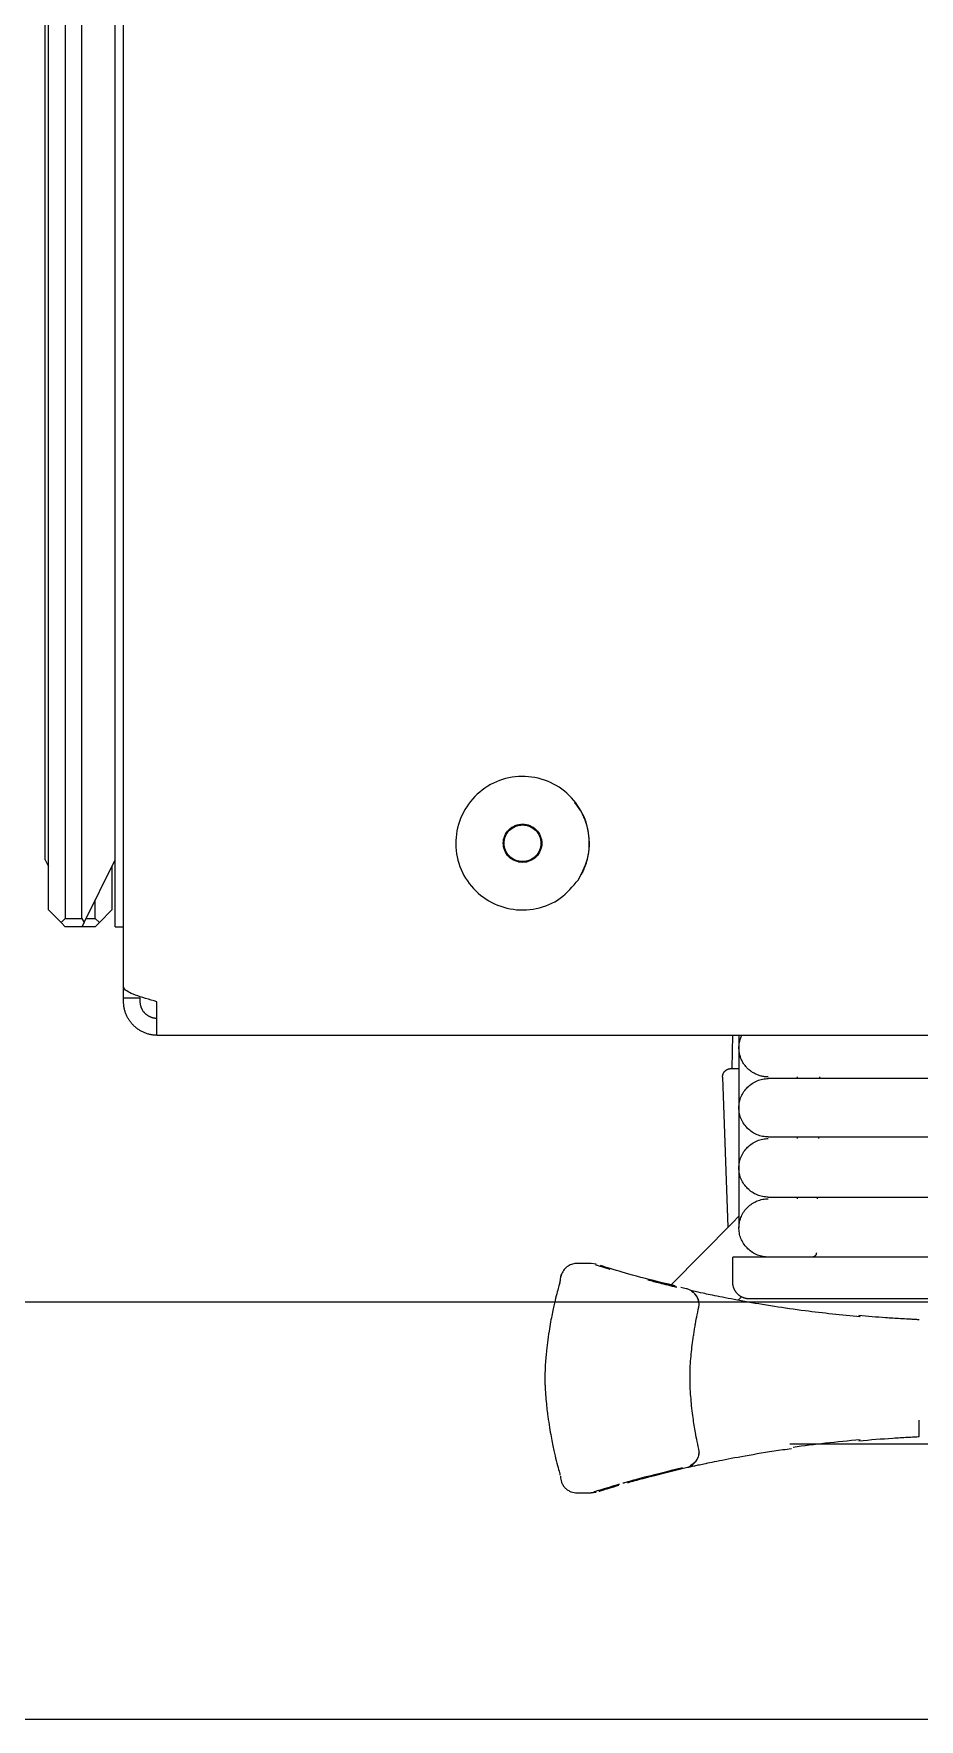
# Model space of a CAD drawing. Header units: millimetres. Extents: x -159872 to 386485, y -250577 to 158966.
# Drawn here: x 158747 to 158800.1, y 14289.4 to 14390.4 of the extents above; entities that cross this region are included whole.
import ezdxf

# ---------------------------------------------------------------- set-up
doc = ezdxf.new("R2010")
doc.units = ezdxf.units.MM
doc.layers.add('LDS-equipment-kitchen equipment', color=3, linetype='Continuous', lineweight=13)

# ---------------------------------------------------------------- blocks, each defined once
blk = doc.blocks.new('Group-350')
at = {"layer": 'LDS-equipment-kitchen equipment'}
for points in [[(98078.91, 50790.79, 0), (98078.91, 51077.99, 0)], [(98078.41, 50794.39, 0), (98078.41, 51074.39, 0)], [(98074.41, 50795.39, 0), (98074.41, 51073.39, 0)], [(98075.41, 51073.89, 0), (98075.41, 50794.89, 0)], [(98076.41, 50794.89, 0), (98076.41, 51073.89, 0)], [(98074.21, 50798.39, 0), (98074.21, 51070.39, 0)], [(98102.81, 50798.24, 0), (98102.7, 50798.25, 0), (98102.59, 50798.26, 0), (98102.48, 50798.29, 0), (98102.37, 50798.33, 0), (98102.27, 50798.38, 0), (98102.17, 50798.43, 0), (98102.08, 50798.5, 0), (98102, 50798.58, 0), (98101.92, 50798.66, 0), (98101.86, 50798.75, 0), (98101.8, 50798.85, 0), (98101.75, 50798.95, 0), (98101.71, 50799.06, 0), (98101.68, 50799.17, 0), (98101.67, 50799.28, 0), (98101.66, 50799.39, 0), (98101.67, 50799.5, 0), (98101.68, 50799.61, 0), (98101.71, 50799.72, 0), (98101.75, 50799.83, 0), (98101.8, 50799.93, 0), (98101.86, 50800.03, 0), (98101.92, 50800.12, 0), (98102, 50800.2, 0), (98102.08, 50800.28, 0), (98102.17, 50800.35, 0), (98102.27, 50800.4, 0), (98102.37, 50800.45, 0), (98102.48, 50800.49, 0), (98102.59, 50800.52, 0), (98102.7, 50800.53, 0), (98102.81, 50800.54, 0), (98102.92, 50800.53, 0), (98103.04, 50800.52, 0), (98103.15, 50800.49, 0), (98103.25, 50800.45, 0), (98103.35, 50800.4, 0), (98103.45, 50800.35, 0), (98103.54, 50800.28, 0), (98103.63, 50800.2, 0), (98103.7, 50800.12, 0), (98103.77, 50800.03, 0), (98103.83, 50799.93, 0), (98103.87, 50799.83, 0), (98103.91, 50799.72, 0), (98103.94, 50799.61, 0), (98103.96, 50799.5, 0), (98103.96, 50799.39, 0), (98103.96, 50799.28, 0), (98103.94, 50799.17, 0), (98103.91, 50799.06, 0), (98103.87, 50798.95, 0), (98103.83, 50798.85, 0), (98103.77, 50798.75, 0), (98103.7, 50798.66, 0), (98103.63, 50798.58, 0), (98103.54, 50798.5, 0), (98103.45, 50798.43, 0), (98103.35, 50798.38, 0), (98103.25, 50798.33, 0), (98103.15, 50798.29, 0), (98103.04, 50798.26, 0), (98102.92, 50798.25, 0), (98102.81, 50798.24, 0)], [(98102.81, 50798.29, 0), (98102.7, 50798.29, 0), (98102.6, 50798.31, 0), (98102.49, 50798.34, 0), (98102.39, 50798.37, 0), (98102.29, 50798.42, 0), (98102.2, 50798.47, 0), (98102.11, 50798.54, 0), (98102.03, 50798.61, 0), (98101.96, 50798.69, 0), (98101.9, 50798.78, 0), (98101.84, 50798.87, 0), (98101.8, 50798.97, 0), (98101.76, 50799.07, 0), (98101.73, 50799.17, 0), (98101.72, 50799.28, 0), (98101.71, 50799.39, 0), (98101.72, 50799.5, 0), (98101.73, 50799.6, 0), (98101.76, 50799.71, 0), (98101.8, 50799.81, 0), (98101.84, 50799.91, 0), (98101.9, 50800, 0), (98101.96, 50800.09, 0), (98102.03, 50800.17, 0), (98102.11, 50800.24, 0), (98102.2, 50800.3, 0), (98102.29, 50800.36, 0), (98102.39, 50800.41, 0), (98102.49, 50800.44, 0), (98102.6, 50800.47, 0), (98102.7, 50800.48, 0), (98102.81, 50800.49, 0), (98102.92, 50800.48, 0), (98103.03, 50800.47, 0), (98103.13, 50800.44, 0), (98103.23, 50800.41, 0), (98103.33, 50800.36, 0), (98103.42, 50800.3, 0), (98103.51, 50800.24, 0), (98103.59, 50800.17, 0), (98103.66, 50800.09, 0), (98103.73, 50800, 0), (98103.78, 50799.91, 0), (98103.83, 50799.81, 0), (98103.86, 50799.71, 0), (98103.89, 50799.6, 0), (98103.91, 50799.5, 0), (98103.91, 50799.39, 0), (98103.91, 50799.28, 0), (98103.89, 50799.17, 0), (98103.86, 50799.07, 0), (98103.83, 50798.97, 0), (98103.78, 50798.87, 0), (98103.73, 50798.78, 0), (98103.66, 50798.69, 0), (98103.59, 50798.61, 0), (98103.51, 50798.54, 0), (98103.42, 50798.47, 0), (98103.33, 50798.42, 0), (98103.23, 50798.37, 0), (98103.13, 50798.34, 0), (98103.03, 50798.31, 0), (98102.92, 50798.29, 0), (98102.81, 50798.29, 0)], [(98074.21, 50798.39, 0), (98074.41, 50797.99, 0)], [(98076.54, 50794.64, 0), (98078.41, 50798.39, 0)], [(98078.21, 50797.99, 0), (98078.21, 50795.39, 0)], [(98077.21, 50794.89, 0), (98077.21, 50795.99, 0)], [(98075.16, 50794.64, 0), (98074.41, 50795.39, 0)], [(98075.16, 50794.64, 0), (98075.41, 50794.89, 0)], [(98075.41, 50794.39, 0), (98075.16, 50794.64, 0)], [(98075.41, 50794.89, 0), (98076.41, 50794.89, 0)], [(98076.41, 50794.89, 0), (98076.54, 50794.64, 0)], [(98076.54, 50794.64, 0), (98076.41, 50794.39, 0)], [(98076.66, 50794.89, 0), (98077.21, 50794.89, 0)], [(98077.21, 50794.89, 0), (98077.46, 50794.64, 0)], [(98077.46, 50794.64, 0), (98077.21, 50794.39, 0)], [(98078.21, 50795.39, 0), (98077.46, 50794.64, 0)], [(98076.41, 50794.39, 0), (98075.41, 50794.39, 0)], [(98077.21, 50794.39, 0), (98076.41, 50794.39, 0)], [(98078.41, 50794.39, 0), (98078.91, 50794.39, 0)], [(98078.91, 50790.12, 0), (98078.91, 50790.79, 0)], [(98078.91, 50789.89, 0), (98078.91, 50790.12, 0)], [(98078.91, 50790.12, 0), (98079.91, 50790.12, 0)], [(98080.91, 50787.89, 0), (98080.86, 50787.89, 0), (98080.81, 50787.89, 0), (98080.77, 50787.89, 0), (98080.72, 50787.9, 0), (98080.67, 50787.9, 0), (98080.62, 50787.91, 0), (98080.57, 50787.92, 0), (98080.52, 50787.93, 0), (98080.47, 50787.94, 0), (98080.43, 50787.95, 0), (98080.38, 50787.96, 0), (98080.33, 50787.98, 0), (98080.28, 50787.99, 0), (98080.24, 50788.01, 0), (98080.19, 50788.02, 0), (98080.15, 50788.04, 0), (98080.1, 50788.06, 0), (98080.06, 50788.08, 0), (98080.01, 50788.1, 0), (98079.97, 50788.13, 0), (98079.93, 50788.15, 0), (98079.88, 50788.17, 0), (98079.84, 50788.2, 0), (98079.8, 50788.23, 0), (98079.76, 50788.25, 0), (98079.72, 50788.28, 0), (98079.68, 50788.31, 0), (98079.64, 50788.34, 0), (98079.61, 50788.38, 0), (98079.57, 50788.41, 0), (98079.53, 50788.44, 0), (98079.5, 50788.48, 0), (98079.46, 50788.51, 0), (98079.43, 50788.55, 0), (98079.4, 50788.58, 0), (98079.37, 50788.62, 0), (98079.34, 50788.66, 0), (98079.31, 50788.7, 0), (98079.28, 50788.74, 0), (98079.25, 50788.78, 0), (98079.22, 50788.82, 0), (98079.2, 50788.86, 0), (98079.17, 50788.9, 0), (98079.15, 50788.95, 0), (98079.13, 50788.99, 0), (98079.1, 50789.03, 0), (98079.08, 50789.08, 0), (98079.06, 50789.12, 0), (98079.05, 50789.17, 0), (98079.03, 50789.22, 0), (98079.01, 50789.26, 0), (98079, 50789.31, 0), (98078.98, 50789.36, 0), (98078.97, 50789.4, 0), (98078.96, 50789.45, 0), (98078.95, 50789.5, 0), (98078.94, 50789.55, 0), (98078.93, 50789.6, 0), (98078.93, 50789.64, 0), (98078.92, 50789.69, 0), (98078.92, 50789.74, 0), (98078.91, 50789.79, 0), (98078.91, 50789.84, 0), (98078.91, 50789.89, 0)], [(98079.91, 50789.89, 0), (98079.91, 50790.12, 0)], [(98080.91, 50788.89, 0), (98080.89, 50788.89, 0), (98080.86, 50788.89, 0), (98080.84, 50788.89, 0), (98080.81, 50788.89, 0), (98080.79, 50788.9, 0), (98080.77, 50788.9, 0), (98080.74, 50788.9, 0), (98080.72, 50788.91, 0), (98080.69, 50788.91, 0), (98080.67, 50788.92, 0), (98080.65, 50788.93, 0), (98080.62, 50788.93, 0), (98080.6, 50788.94, 0), (98080.58, 50788.95, 0), (98080.55, 50788.96, 0), (98080.53, 50788.97, 0), (98080.51, 50788.98, 0), (98080.48, 50788.99, 0), (98080.46, 50789, 0), (98080.44, 50789.01, 0), (98080.42, 50789.02, 0), (98080.4, 50789.03, 0), (98080.38, 50789.04, 0), (98080.36, 50789.06, 0), (98080.34, 50789.07, 0), (98080.32, 50789.09, 0), (98080.3, 50789.1, 0), (98080.28, 50789.12, 0), (98080.26, 50789.13, 0), (98080.24, 50789.15, 0), (98080.22, 50789.17, 0), (98080.21, 50789.18, 0), (98080.19, 50789.2, 0), (98080.17, 50789.22, 0), (98080.16, 50789.24, 0), (98080.14, 50789.26, 0), (98080.12, 50789.27, 0), (98080.11, 50789.29, 0), (98080.09, 50789.31, 0), (98080.08, 50789.33, 0), (98080.07, 50789.35, 0), (98080.05, 50789.38, 0), (98080.04, 50789.4, 0), (98080.03, 50789.42, 0), (98080.02, 50789.44, 0), (98080.01, 50789.46, 0), (98080, 50789.48, 0), (98079.99, 50789.51, 0), (98079.98, 50789.53, 0), (98079.97, 50789.55, 0), (98079.96, 50789.58, 0), (98079.96, 50789.6, 0), (98079.95, 50789.62, 0), (98079.94, 50789.65, 0), (98079.94, 50789.67, 0), (98079.93, 50789.69, 0), (98079.93, 50789.72, 0), (98079.92, 50789.74, 0), (98079.92, 50789.77, 0), (98079.92, 50789.79, 0), (98079.91, 50789.82, 0), (98079.91, 50789.84, 0), (98079.91, 50789.87, 0), (98079.91, 50789.89, 0)], [(98080.91, 50787.89, 0), (98080.91, 50789.89, 0)], [(98080.91, 50787.89, 0), (98897.91, 50787.89, 0)], [(98115.39, 50787.89, 0), (98115.35, 50785.89, 0)], [(98115.78, 50787.89, 0), (98115.78, 50787.14, 0)], [(98117.53, 50785.39, 0), (98117.48, 50785.39, 0), (98117.42, 50785.39, 0), (98117.37, 50785.4, 0), (98117.31, 50785.4, 0), (98117.26, 50785.41, 0), (98117.2, 50785.42, 0), (98117.15, 50785.43, 0), (98117.1, 50785.44, 0), (98117.04, 50785.46, 0), (98116.99, 50785.47, 0), (98116.94, 50785.49, 0), (98116.89, 50785.51, 0), (98116.84, 50785.53, 0), (98116.79, 50785.56, 0), (98116.74, 50785.58, 0), (98116.69, 50785.61, 0), (98116.64, 50785.63, 0), (98116.59, 50785.66, 0), (98116.55, 50785.69, 0), (98116.5, 50785.72, 0), (98116.46, 50785.76, 0), (98116.41, 50785.79, 0), (98116.37, 50785.83, 0), (98116.33, 50785.86, 0), (98116.29, 50785.9, 0), (98116.25, 50785.94, 0), (98116.22, 50785.98, 0), (98116.18, 50786.02, 0), (98116.15, 50786.07, 0), (98116.11, 50786.11, 0), (98116.08, 50786.16, 0), (98116.05, 50786.2, 0), (98116.02, 50786.25, 0), (98116, 50786.3, 0), (98115.97, 50786.35, 0), (98115.95, 50786.4, 0), (98115.92, 50786.45, 0), (98115.9, 50786.5, 0), (98115.88, 50786.55, 0), (98115.87, 50786.6, 0), (98115.85, 50786.65, 0), (98115.84, 50786.71, 0), (98115.82, 50786.76, 0), (98115.81, 50786.81, 0), (98115.8, 50786.87, 0), (98115.8, 50786.92, 0), (98115.79, 50786.98, 0), (98115.79, 50787.03, 0), (98115.78, 50787.09, 0), (98115.78, 50787.14, 0), (98115.78, 50787.2, 0), (98115.79, 50787.25, 0), (98115.79, 50787.31, 0), (98115.8, 50787.36, 0), (98115.8, 50787.42, 0), (98115.81, 50787.47, 0), (98115.83, 50787.53, 0), (98115.84, 50787.58, 0), (98115.85, 50787.63, 0), (98115.87, 50787.69, 0), (98115.89, 50787.74, 0), (98115.91, 50787.79, 0), (98115.93, 50787.84, 0), (98115.95, 50787.89, 0)], [(98115.78, 50787.14, 0), (98115.78, 50783.54, 0)], [(98114.8, 50785.37, 0), (98114.8, 50785.38, 0), (98114.8, 50785.4, 0), (98114.8, 50785.41, 0), (98114.8, 50785.42, 0), (98114.8, 50785.43, 0), (98114.8, 50785.45, 0), (98114.81, 50785.46, 0), (98114.81, 50785.47, 0), (98114.81, 50785.48, 0), (98114.81, 50785.5, 0), (98114.82, 50785.51, 0), (98114.82, 50785.52, 0), (98114.82, 50785.53, 0), (98114.83, 50785.55, 0), (98114.83, 50785.56, 0), (98114.83, 50785.57, 0), (98114.84, 50785.58, 0), (98114.84, 50785.59, 0), (98114.85, 50785.6, 0), (98114.85, 50785.61, 0), (98114.86, 50785.63, 0), (98114.87, 50785.64, 0), (98114.87, 50785.65, 0), (98114.88, 50785.66, 0), (98114.89, 50785.67, 0), (98114.89, 50785.68, 0), (98114.9, 50785.69, 0), (98114.91, 50785.7, 0), (98114.92, 50785.71, 0), (98114.92, 50785.72, 0), (98114.93, 50785.73, 0), (98114.94, 50785.74, 0), (98114.95, 50785.75, 0), (98114.96, 50785.75, 0), (98114.97, 50785.76, 0), (98114.98, 50785.77, 0), (98114.99, 50785.78, 0), (98115, 50785.79, 0), (98115.01, 50785.79, 0), (98115.02, 50785.8, 0), (98115.03, 50785.81, 0), (98115.04, 50785.82, 0), (98115.05, 50785.82, 0), (98115.06, 50785.83, 0), (98115.07, 50785.83, 0), (98115.08, 50785.84, 0), (98115.09, 50785.84, 0), (98115.11, 50785.85, 0), (98115.12, 50785.85, 0), (98115.13, 50785.86, 0), (98115.14, 50785.86, 0), (98115.15, 50785.87, 0), (98115.17, 50785.87, 0), (98115.18, 50785.87, 0), (98115.19, 50785.88, 0), (98115.2, 50785.88, 0), (98115.21, 50785.88, 0), (98115.23, 50785.88, 0), (98115.24, 50785.89, 0), (98115.25, 50785.89, 0), (98115.26, 50785.89, 0), (98115.28, 50785.89, 0), (98115.29, 50785.89, 0), (98115.3, 50785.89, 0)], [(98115.3, 50785.89, 0), (98115.78, 50785.89, 0)], [(98114.8, 50785.37, 0), (98115.12, 50776.38, 0)], [(98114.8, 50785.37, 0), (98115.12, 50776.38, 0)], [(98117.53, 50781.79, 0), (98117.45, 50781.79, 0), (98117.36, 50781.8, 0), (98117.28, 50781.81, 0), (98117.19, 50781.82, 0), (98117.11, 50781.84, 0), (98117.02, 50781.86, 0), (98116.94, 50781.89, 0), (98116.86, 50781.92, 0), (98116.78, 50781.96, 0), (98116.71, 50781.99, 0), (98116.63, 50782.04, 0), (98116.56, 50782.08, 0), (98116.49, 50782.13, 0), (98116.42, 50782.19, 0), (98116.36, 50782.24, 0), (98116.29, 50782.3, 0), (98116.24, 50782.36, 0), (98116.18, 50782.43, 0), (98116.13, 50782.5, 0), (98116.08, 50782.57, 0), (98116.03, 50782.64, 0), (98115.99, 50782.71, 0), (98115.95, 50782.79, 0), (98115.92, 50782.87, 0), (98115.88, 50782.95, 0), (98115.86, 50783.03, 0), (98115.83, 50783.11, 0), (98115.82, 50783.2, 0), (98115.8, 50783.28, 0), (98115.79, 50783.37, 0), (98115.78, 50783.45, 0), (98115.78, 50783.54, 0), (98115.78, 50783.62, 0), (98115.79, 50783.71, 0), (98115.8, 50783.79, 0), (98115.82, 50783.88, 0), (98115.83, 50783.96, 0), (98115.86, 50784.05, 0), (98115.88, 50784.13, 0), (98115.92, 50784.21, 0), (98115.95, 50784.29, 0), (98115.99, 50784.36, 0), (98116.03, 50784.44, 0), (98116.08, 50784.51, 0), (98116.13, 50784.58, 0), (98116.18, 50784.65, 0), (98116.24, 50784.71, 0), (98116.29, 50784.78, 0), (98116.36, 50784.83, 0), (98116.42, 50784.89, 0), (98116.49, 50784.94, 0), (98116.56, 50784.99, 0), (98116.63, 50785.04, 0), (98116.71, 50785.08, 0), (98116.78, 50785.12, 0), (98116.86, 50785.15, 0), (98116.94, 50785.19, 0), (98117.02, 50785.21, 0), (98117.11, 50785.24, 0), (98117.19, 50785.25, 0), (98117.28, 50785.27, 0), (98117.36, 50785.28, 0), (98117.45, 50785.29, 0), (98117.53, 50785.29, 0)], [(98119.28, 50785.29, 0), (98119.28, 50785.39, 0)], [(98120.6, 50785.39, 0), (98120.6, 50785.29, 0)], [(98115.78, 50783.54, 0), (98115.78, 50779.94, 0)], [(98117.53, 50778.19, 0), (98117.45, 50778.19, 0), (98117.36, 50778.2, 0), (98117.28, 50778.21, 0), (98117.19, 50778.22, 0), (98117.11, 50778.24, 0), (98117.02, 50778.26, 0), (98116.94, 50778.29, 0), (98116.86, 50778.32, 0), (98116.78, 50778.36, 0), (98116.71, 50778.39, 0), (98116.63, 50778.44, 0), (98116.56, 50778.48, 0), (98116.49, 50778.53, 0), (98116.42, 50778.59, 0), (98116.36, 50778.64, 0), (98116.29, 50778.7, 0), (98116.24, 50778.76, 0), (98116.18, 50778.83, 0), (98116.13, 50778.9, 0), (98116.08, 50778.97, 0), (98116.03, 50779.04, 0), (98115.99, 50779.11, 0), (98115.95, 50779.19, 0), (98115.92, 50779.27, 0), (98115.88, 50779.35, 0), (98115.86, 50779.43, 0), (98115.83, 50779.51, 0), (98115.82, 50779.6, 0), (98115.8, 50779.68, 0), (98115.79, 50779.77, 0), (98115.78, 50779.85, 0), (98115.78, 50779.94, 0), (98115.78, 50780.02, 0), (98115.79, 50780.11, 0), (98115.8, 50780.19, 0), (98115.82, 50780.28, 0), (98115.83, 50780.36, 0), (98115.86, 50780.45, 0), (98115.88, 50780.53, 0), (98115.92, 50780.61, 0), (98115.95, 50780.69, 0), (98115.99, 50780.76, 0), (98116.03, 50780.84, 0), (98116.08, 50780.91, 0), (98116.13, 50780.98, 0), (98116.18, 50781.05, 0), (98116.24, 50781.11, 0), (98116.29, 50781.18, 0), (98116.36, 50781.23, 0), (98116.42, 50781.29, 0), (98116.49, 50781.34, 0), (98116.56, 50781.39, 0), (98116.63, 50781.44, 0), (98116.71, 50781.48, 0), (98116.78, 50781.52, 0), (98116.86, 50781.55, 0), (98116.94, 50781.59, 0), (98117.02, 50781.61, 0), (98117.11, 50781.64, 0), (98117.19, 50781.65, 0), (98117.28, 50781.67, 0), (98117.36, 50781.68, 0), (98117.45, 50781.69, 0), (98117.53, 50781.69, 0)], [(98119.28, 50781.69, 0), (98119.28, 50781.79, 0)], [(98120.54, 50781.79, 0), (98120.54, 50781.69, 0)], [(98115.78, 50779.94, 0), (98115.78, 50776.34, 0)], [(98117.46, 50774.59, 0), (98117.37, 50774.6, 0), (98117.29, 50774.61, 0), (98117.2, 50774.62, 0), (98117.12, 50774.64, 0), (98117.04, 50774.66, 0), (98116.96, 50774.68, 0), (98116.88, 50774.71, 0), (98116.8, 50774.75, 0), (98116.73, 50774.78, 0), (98116.65, 50774.83, 0), (98116.58, 50774.87, 0), (98116.51, 50774.92, 0), (98116.44, 50774.97, 0), (98116.38, 50775.02, 0), (98116.31, 50775.08, 0), (98116.26, 50775.14, 0), (98116.2, 50775.2, 0), (98116.15, 50775.27, 0), (98116.1, 50775.34, 0), (98116.05, 50775.41, 0), (98116.01, 50775.48, 0), (98115.97, 50775.56, 0), (98115.93, 50775.63, 0), (98115.9, 50775.71, 0), (98115.87, 50775.79, 0), (98115.84, 50775.87, 0), (98115.82, 50775.95, 0), (98115.81, 50776.04, 0), (98115.8, 50776.12, 0), (98115.79, 50776.21, 0), (98115.78, 50776.29, 0), (98115.78, 50776.38, 0), (98115.79, 50776.46, 0), (98115.79, 50776.54, 0), (98115.81, 50776.63, 0), (98115.82, 50776.71, 0), (98115.84, 50776.79, 0), (98115.87, 50776.88, 0), (98115.89, 50776.96, 0), (98115.93, 50777.03, 0), (98115.96, 50777.11, 0), (98116, 50777.19, 0), (98116.04, 50777.26, 0), (98116.09, 50777.33, 0), (98116.14, 50777.4, 0), (98116.19, 50777.46, 0), (98116.25, 50777.53, 0), (98116.31, 50777.59, 0), (98116.37, 50777.65, 0), (98116.43, 50777.7, 0), (98116.5, 50777.75, 0), (98116.57, 50777.8, 0), (98116.64, 50777.85, 0), (98116.72, 50777.89, 0), (98116.79, 50777.92, 0), (98116.87, 50777.96, 0), (98116.95, 50777.99, 0), (98117.03, 50778.01, 0), (98117.11, 50778.04, 0), (98117.2, 50778.06, 0), (98117.28, 50778.07, 0), (98117.36, 50778.08, 0), (98117.45, 50778.09, 0), (98117.53, 50778.09, 0)], [(98119.28, 50778.09, 0), (98119.28, 50778.19, 0)], [(98120.48, 50778.19, 0), (98120.47, 50778.09, 0)], [(98115.39, 50776.65, 0), (98111.72, 50772.93, 0)], [(98115.78, 50777.05, 0), (98115.39, 50776.65, 0)], [(98115.41, 50773.09, 0), (98115.41, 50774.59, 0)], [(98179.41, 50774.59, 0), (98115.41, 50774.59, 0)], [(98120.42, 50774.84, 0), (98120.42, 50774.83, 0), (98120.42, 50774.82, 0), (98120.42, 50774.82, 0), (98120.41, 50774.81, 0), (98120.41, 50774.8, 0), (98120.41, 50774.8, 0), (98120.41, 50774.79, 0), (98120.41, 50774.79, 0), (98120.41, 50774.78, 0), (98120.41, 50774.78, 0), (98120.41, 50774.77, 0), (98120.4, 50774.76, 0), (98120.4, 50774.76, 0), (98120.4, 50774.75, 0), (98120.4, 50774.75, 0), (98120.4, 50774.74, 0), (98120.39, 50774.74, 0), (98120.39, 50774.73, 0), (98120.39, 50774.72, 0), (98120.39, 50774.72, 0), (98120.38, 50774.71, 0), (98120.38, 50774.71, 0), (98120.38, 50774.7, 0), (98120.37, 50774.7, 0), (98120.37, 50774.69, 0), (98120.37, 50774.69, 0), (98120.36, 50774.68, 0), (98120.36, 50774.68, 0), (98120.35, 50774.67, 0), (98120.35, 50774.67, 0), (98120.35, 50774.67, 0), (98120.34, 50774.66, 0), (98120.34, 50774.66, 0), (98120.33, 50774.65, 0), (98120.33, 50774.65, 0), (98120.32, 50774.65, 0), (98120.32, 50774.64, 0), (98120.31, 50774.64, 0), (98120.31, 50774.63, 0), (98120.3, 50774.63, 0), (98120.3, 50774.63, 0), (98120.29, 50774.62, 0), (98120.29, 50774.62, 0), (98120.28, 50774.62, 0), (98120.28, 50774.62, 0), (98120.27, 50774.61, 0), (98120.27, 50774.61, 0), (98120.26, 50774.61, 0), (98120.26, 50774.61, 0), (98120.25, 50774.6, 0), (98120.24, 50774.6, 0), (98120.24, 50774.6, 0), (98120.23, 50774.6, 0), (98120.23, 50774.6, 0), (98120.22, 50774.6, 0), (98120.21, 50774.59, 0), (98120.21, 50774.59, 0), (98120.2, 50774.59, 0), (98120.2, 50774.59, 0), (98120.19, 50774.59, 0), (98120.18, 50774.59, 0), (98120.18, 50774.59, 0), (98120.17, 50774.59, 0), (98120.17, 50774.59, 0)], [(98105.15, 50773.57, 0), (98105.11, 50773.44, 0)], [(98105.15, 50773.59, 0), (98105.15, 50773.57, 0)], [(98106.93, 50774.21, 0), (98106.08, 50774.21, 0)], [(98107.23, 50774.17, 0), (98106.93, 50774.21, 0)], [(98105.04, 50773.08, 0), (98105.08, 50773.21, 0)], [(98112.05, 50772.8, 0), (98110.38, 50773.22, 0)], [(98111.69, 50772.89, 0), (98111.68, 50772.88, 0)], [(98112.62, 50772.7, 0), (98112.29, 50772.78, 0)], [(98112.69, 50772.69, 0), (98112.62, 50772.7, 0)], [(98112.99, 50772.56, 0), (98112.92, 50772.58, 0)], [(98112.99, 50772.56, 0), (98112.92, 50772.58, 0)], [(98116.41, 50772.09, 0), (98116.39, 50772.09, 0), (98116.36, 50772.09, 0), (98116.34, 50772.09, 0), (98116.31, 50772.09, 0), (98116.29, 50772.1, 0), (98116.27, 50772.1, 0), (98116.24, 50772.1, 0), (98116.22, 50772.11, 0), (98116.19, 50772.11, 0), (98116.17, 50772.12, 0), (98116.15, 50772.13, 0), (98116.12, 50772.13, 0), (98116.1, 50772.14, 0), (98116.08, 50772.15, 0), (98116.05, 50772.16, 0), (98116.03, 50772.17, 0), (98116.01, 50772.18, 0), (98115.98, 50772.19, 0), (98115.96, 50772.2, 0), (98115.94, 50772.21, 0), (98115.92, 50772.22, 0), (98115.9, 50772.23, 0), (98115.88, 50772.24, 0), (98115.86, 50772.26, 0), (98115.84, 50772.27, 0), (98115.82, 50772.29, 0), (98115.8, 50772.3, 0), (98115.78, 50772.32, 0), (98115.76, 50772.33, 0), (98115.74, 50772.35, 0), (98115.72, 50772.37, 0), (98115.71, 50772.38, 0), (98115.69, 50772.4, 0), (98115.67, 50772.42, 0), (98115.66, 50772.44, 0), (98115.64, 50772.46, 0), (98115.62, 50772.47, 0), (98115.61, 50772.49, 0), (98115.59, 50772.51, 0), (98115.58, 50772.53, 0), (98115.57, 50772.55, 0), (98115.55, 50772.58, 0), (98115.54, 50772.6, 0), (98115.53, 50772.62, 0), (98115.52, 50772.64, 0), (98115.51, 50772.66, 0), (98115.5, 50772.68, 0), (98115.49, 50772.71, 0), (98115.48, 50772.73, 0), (98115.47, 50772.75, 0), (98115.46, 50772.78, 0), (98115.46, 50772.8, 0), (98115.45, 50772.82, 0), (98115.44, 50772.85, 0), (98115.44, 50772.87, 0), (98115.43, 50772.89, 0), (98115.43, 50772.92, 0), (98115.42, 50772.94, 0), (98115.42, 50772.97, 0), (98115.42, 50772.99, 0), (98115.41, 50773.02, 0), (98115.41, 50773.04, 0), (98115.41, 50773.07, 0), (98115.41, 50773.09, 0)], [(98115.73, 50772.01, 0), (98115.93, 50772.21, 0)], [(98178.41, 50772.09, 0), (98116.41, 50772.09, 0)], [(98122.97, 50771.09, 0), (98123.04, 50771.01, 0)], [(98131.43, 50763.39, 0), (98118.82, 50763.39, 0)], [(98112.92, 50762.1, 0), (98112.99, 50762.12, 0)], [(98112.92, 50762.1, 0), (98112.99, 50762.12, 0)], [(98106.08, 50760.46, 0), (98106.93, 50760.46, 0)], [(98106.92, 50760.46, 0), (98107.23, 50760.51, 0)], [(98107.23, 50760.51, 0), (98106.93, 50760.46, 0)]]:
    blk.add_polyline3d(points, dxfattribs=at)
blk.add_open_spline([(98106.16, 50797.2), (98105.82, 50796.8), (98105.15, 50795.99), (98103.65, 50795.38), (98102.05, 50795.36), (98100.57, 50795.95), (98099.42, 50797.07), (98098.8, 50798.55), (98098.78, 50800.15), (98099.38, 50801.63), (98100.5, 50802.78), (98101.97, 50803.41), (98103.57, 50803.42), (98105.06, 50802.83), (98106.2, 50801.7), (98106.82, 50800.24), (98106.87, 50798.62), (98106.4, 50797.67), (98106.16, 50797.2)], degree=3, dxfattribs=at)
for points, knots in [([(98106.34, 50797.51), (98106.36, 50797.55), (98106.43, 50797.68), (98106.61, 50798.08), (98106.83, 50798.87), (98106.82, 50800.03), (98106.51, 50801.11), (98106.08, 50801.64), (98105.93, 50801.82)], [0, 0, 0, 0, 0.028364, 0.097227, 0.282305, 0.558611, 0.847509, 1, 1, 1, 1]), ([(98080.91, 50789.89), (98080.68, 50789.96), (98080.21, 50790.09), (98079.59, 50790.29), (98079.14, 50790.49), (98078.94, 50790.66), (98078.92, 50790.76), (98078.91, 50790.79)], [0, 0, 0, 0, 0.223355, 0.446742, 0.670128, 0.893514, 1, 1, 1, 1]), ([(98176.13, 50785.29), (98176.04, 50785.29), (98175.87, 50785.29), (98174.6, 50785.29), (98172.89, 50785.29), (98170.75, 50785.29), (98168.37, 50785.29), (98165.92, 50785.29), (98163.36, 50785.29), (98160.37, 50785.29), (98156.63, 50785.29), (98152.55, 50785.29), (98148.28, 50785.29), (98144.03, 50785.29), (98140.41, 50785.29), (98137.51, 50785.29), (98135.26, 50785.29), (98133.18, 50785.29), (98131.09, 50785.29), (98128.85, 50785.29), (98126.39, 50785.29), (98123.86, 50785.29), (98121.42, 50785.29), (98119.34, 50785.29), (98117.81, 50785.29), (98117.63, 50785.29), (98117.53, 50785.29)], [0, 0, 0, 0, 0.056956, 0.108462, 0.154518, 0.195122, 0.240755, 0.276691, 0.30431, 0.345955, 0.390278, 0.436708, 0.483299, 0.529889, 0.574598, 0.602197, 0.628019, 0.653151, 0.677078, 0.706562, 0.7416, 0.782188, 0.828327, 0.88001, 0.937233, 1, 1, 1, 1]), ([(98117.53, 50781.79), (98117.61, 50781.79), (98117.76, 50781.79), (98119, 50781.79), (98120.68, 50781.79), (98122.79, 50781.79), (98125.16, 50781.79), (98127.59, 50781.79), (98130.14, 50781.79), (98133.12, 50781.79), (98136.84, 50781.79), (98140.92, 50781.79), (98145.19, 50781.79), (98149.44, 50781.79), (98153.06, 50781.79), (98155.96, 50781.79), (98158.22, 50781.79), (98160.31, 50781.79), (98162.41, 50781.79), (98164.65, 50781.79), (98167.13, 50781.79), (98169.68, 50781.79), (98172.14, 50781.79), (98174.25, 50781.79), (98175.81, 50781.79), (98176.02, 50781.79), (98176.13, 50781.79)], [0, 0, 0, 0, 0.056959, 0.108465, 0.154522, 0.195126, 0.240759, 0.276694, 0.304314, 0.345958, 0.390281, 0.436711, 0.483302, 0.529892, 0.574602, 0.602201, 0.628022, 0.653155, 0.677082, 0.706565, 0.741603, 0.782192, 0.828331, 0.880014, 0.937236, 1, 1, 1, 1]), ([(98117.53, 50778.19), (98117.61, 50778.19), (98117.76, 50778.19), (98119, 50778.19), (98120.68, 50778.19), (98122.79, 50778.19), (98125.16, 50778.19), (98127.59, 50778.19), (98130.14, 50778.19), (98133.12, 50778.19), (98136.84, 50778.19), (98140.92, 50778.19), (98145.19, 50778.19), (98149.44, 50778.19), (98153.06, 50778.19), (98155.96, 50778.19), (98158.22, 50778.19), (98160.31, 50778.19), (98162.41, 50778.19), (98164.65, 50778.19), (98167.13, 50778.19), (98169.68, 50778.19), (98172.14, 50778.19), (98174.25, 50778.19), (98175.81, 50778.19), (98176.02, 50778.19), (98176.13, 50778.19)], [0, 0, 0, 0, 0.056959, 0.108465, 0.154522, 0.195126, 0.240759, 0.276694, 0.304314, 0.345958, 0.390281, 0.436711, 0.483302, 0.529892, 0.574602, 0.602201, 0.628022, 0.653155, 0.677082, 0.706565, 0.741603, 0.782192, 0.828331, 0.880014, 0.937236, 1, 1, 1, 1]), ([(98105.08, 50773.21), (98105.08, 50773.27), (98105.09, 50773.39), (98105.13, 50773.51), (98105.15, 50773.58)], [0, 0, 0, 0, 0.495331, 1, 1, 1, 1]), ([(98106.09, 50774.21), (98106, 50774.21), (98105.8, 50774.19), (98105.53, 50774.06), (98105.29, 50773.86), (98105.2, 50773.67), (98105.15, 50773.58)], [0, 0, 0, 0, 0.234368, 0.485817, 0.744868, 1, 1, 1, 1]), ([(98107.19, 50774.13), (98107.2, 50774.13), (98107.28, 50774.1), (98107.69, 50773.98), (98108.05, 50773.87)], [0, 0, 0, 0, 0.11818, 1, 1, 1, 1]), ([(98111.95, 50772.87), (98111.32, 50773.02), (98109.75, 50773.4), (98108.55, 50773.76), (98107.76, 50774), (98107.57, 50774.06), (98107.49, 50774.09)], [0, 0, 0, 0, 0.242715, 0.608218, 0.836002, 1, 1, 1, 1]), ([(98105.05, 50773.09), (98105.04, 50773.07), (98105.02, 50772.99), (98104.88, 50772.48), (98104.69, 50771.71), (98104.52, 50770.89), (98104.37, 50769.99), (98104.25, 50769.02), (98104.19, 50768.4), (98104.16, 50767.86), (98104.15, 50767.58), (98104.15, 50767.35), (98104.15, 50767.11), (98104.16, 50766.83), (98104.19, 50766.4), (98104.24, 50765.73), (98104.33, 50765.02), (98104.43, 50764.36), (98104.55, 50763.65), (98104.69, 50762.97), (98104.85, 50762.32), (98104.98, 50761.84), (98105.05, 50761.56), (98105.06, 50761.53), (98105.07, 50761.52)], [0, 0, 0, 0, 0.065576, 0.206329, 0.276733, 0.347097, 0.41745, 0.443867, 0.470191, 0.478984, 0.483379, 0.487777, 0.491799, 0.496569, 0.505362, 0.522943, 0.558119, 0.593298, 0.62852, 0.698884, 0.769284, 0.861482, 0.956511, 1, 1, 1, 1]), ([(98110.32, 50773.23), (98110.55, 50773.17), (98111.03, 50773.04), (98111.68, 50772.88), (98112.03, 50772.8)], [0, 0, 0, 0, 0.462277, 1, 1, 1, 1]), ([(98113.4, 50771.73), (98113.39, 50771.84), (98113.37, 50772.06), (98113.19, 50772.36), (98112.94, 50772.59), (98112.73, 50772.67), (98112.62, 50772.7)], [0, 0, 0, 0, 0.248242, 0.500064, 0.750035, 1, 1, 1, 1]), ([(98113.4, 50771.8), (98113.37, 50771.91), (98113.32, 50772.16), (98113.14, 50772.42), (98112.98, 50772.5), (98112.94, 50772.53)], [0, 0, 0, 0, 0.404472, 0.8293, 1, 1, 1, 1]), ([(98123.04, 50771.01), (98121.93, 50771.12), (98120.16, 50771.3), (98117.81, 50771.64), (98115.99, 50771.95), (98114.48, 50772.24), (98113.52, 50772.45), (98113.09, 50772.54), (98113.02, 50772.56), (98112.99, 50772.57)], [0, 0, 0, 0, 0.180872, 0.28717, 0.403929, 0.532261, 0.673989, 0.829869, 1, 1, 1, 1]), ([(98113.4, 50762.95), (98113.36, 50763.14), (98113.29, 50763.46), (98113.18, 50764), (98113.1, 50764.49), (98113.03, 50764.97), (98112.96, 50765.48), (98112.91, 50766.06), (98112.87, 50766.55), (98112.85, 50766.96), (98112.85, 50767.22), (98112.85, 50767.42), (98112.85, 50767.62), (98112.85, 50767.85), (98112.87, 50768.2), (98112.91, 50768.69), (98112.97, 50769.24), (98113.02, 50769.67), (98113.08, 50770.02), (98113.12, 50770.32), (98113.19, 50770.71), (98113.29, 50771.22), (98113.36, 50771.54), (98113.4, 50771.73)], [0, 0, 0, 0, 0.123782, 0.214289, 0.275301, 0.330685, 0.387021, 0.43237, 0.46986, 0.486482, 0.494492, 0.503205, 0.512128, 0.52036, 0.534663, 0.573115, 0.616617, 0.673333, 0.704921, 0.743386, 0.786376, 0.876196, 1, 1, 1, 1]), ([(98126.58, 50770.84), (98126.54, 50770.84), (98126.48, 50770.84), (98126.36, 50770.85), (98126.19, 50770.86), (98125.87, 50770.88), (98125.32, 50770.91), (98124.33, 50770.97), (98123.5, 50771.04), (98122.97, 50771.09)], [0, 0, 0, 0, 0.030852, 0.055092, 0.098378, 0.17567, 0.313681, 0.560093, 1, 1, 1, 1]), ([(98126.58, 50763.84), (98126.58, 50763.85), (98126.58, 50763.88), (98126.58, 50764.12), (98126.58, 50764.44), (98126.58, 50764.7), (98126.58, 50764.83)], [0, 0, 0, 0, 0.256155, 0.506561, 0.75366, 1, 1, 1, 1]), ([(98119.03, 50763.21), (98119.67, 50763.3), (98120.98, 50763.47), (98122.35, 50763.6), (98123.04, 50763.67)], [0, 0, 0, 0, 0.491716, 1, 1, 1, 1]), ([(98119.03, 50763.21), (98119.67, 50763.3), (98120.98, 50763.47), (98122.35, 50763.6), (98123.04, 50763.67)], [0, 0, 0, 0, 0.491715, 1, 1, 1, 1]), ([(98122.97, 50763.59), (98123.65, 50763.65), (98124.62, 50763.73), (98125.72, 50763.79), (98126.2, 50763.82), (98126.43, 50763.83), (98126.54, 50763.84), (98126.58, 50763.84)], [0, 0, 0, 0, 0.559905, 0.806341, 0.914787, 0.962506, 1, 1, 1, 1]), ([(98112.62, 50761.98), (98112.73, 50762.01), (98112.94, 50762.08), (98113.19, 50762.32), (98113.37, 50762.62), (98113.39, 50762.84), (98113.4, 50762.95)], [0, 0, 0, 0, 0.250058, 0.500123, 0.751886, 1, 1, 1, 1]), ([(98112.69, 50761.99), (98112.71, 50762), (98112.73, 50762), (98112.8, 50762.02), (98112.9, 50762.04), (98113.07, 50762.08), (98113.32, 50762.13), (98113.67, 50762.21), (98114.14, 50762.31), (98114.95, 50762.47), (98116.32, 50762.73), (98117.84, 50762.98), (98118.75, 50763.1), (98118.92, 50763.13)], [0, 0, 0, 0, 0.080666, 0.161392, 0.24205, 0.322663, 0.406286, 0.483854, 0.566023, 0.64464, 0.804477, 0.963892, 1, 1, 1, 1]), ([(98113.4, 50762.89), (98113.37, 50762.77), (98113.33, 50762.53), (98113.12, 50762.24), (98112.93, 50762.14), (98112.85, 50762.09)], [0, 0, 0, 0, 0.361437, 0.734735, 1, 1, 1, 1]), ([(98105.08, 50761.46), (98105.1, 50761.34), (98105.12, 50761.15), (98105.24, 50760.91), (98105.37, 50760.75), (98105.53, 50760.62), (98105.76, 50760.5), (98105.96, 50760.48), (98106.08, 50760.46)], [0, 0, 0, 0, 0.23946, 0.368365, 0.500004, 0.631642, 0.760545, 1, 1, 1, 1]), ([(98112.4, 50761.97), (98111.48, 50761.74), (98110.12, 50761.41), (98109.12, 50761.13), (98108.86, 50761.05), (98108.83, 50761.04)], [0, 0, 0, 0, 0.644948, 0.962607, 1, 1, 1, 1]), ([(98109.11, 50761.08), (98109.15, 50761.09), (98109.43, 50761.17), (98110.42, 50761.44), (98111.75, 50761.77), (98112.62, 50761.98)], [0, 0, 0, 0, 0.051732, 0.381017, 1, 1, 1, 1]), ([(98108.63, 50760.98), (98108.47, 50760.94), (98107.8, 50760.74), (98107.23, 50760.56), (98107.12, 50760.53), (98107.09, 50760.52)], [0, 0, 0, 0, 0.180804, 0.745737, 1, 1, 1, 1]), ([(98107.39, 50760.56), (98107.43, 50760.57), (98107.54, 50760.61), (98108.01, 50760.76), (98108.53, 50760.91), (98108.58, 50760.92)], [0, 0, 0, 0, 0.307856, 0.941447, 1, 1, 1, 1])]:
    blk.add_open_spline(points, degree=3, knots=knots, dxfattribs=at)
blk = doc.blocks.new('Group-357')
at = {"layer": 'LDS-equipment-kitchen equipment'}
for p, q in [((98945.29, 50771.9), (97945.29, 50771.9)), ((97970.29, 50746.9), (98645.29, 50746.9))]:
    blk.add_line(p, q, dxfattribs=at)
blk = doc.blocks.new('Group-410')
at = {"layer": 'LDS-equipment-kitchen equipment'}
for name in ['Group-350', 'Group-357']:
    blk.add_blockref(name, (0, 0), dxfattribs=at)

msp = doc.modelspace()

# ---------------------------------------------------------------- block references
at = {"layer": 'LDS-equipment-kitchen equipment', "color": 7}
msp.add_blockref('Group-410', (60673.51323, -36457.51522), dxfattribs=at)

doc.saveas('drawing.dxf')
